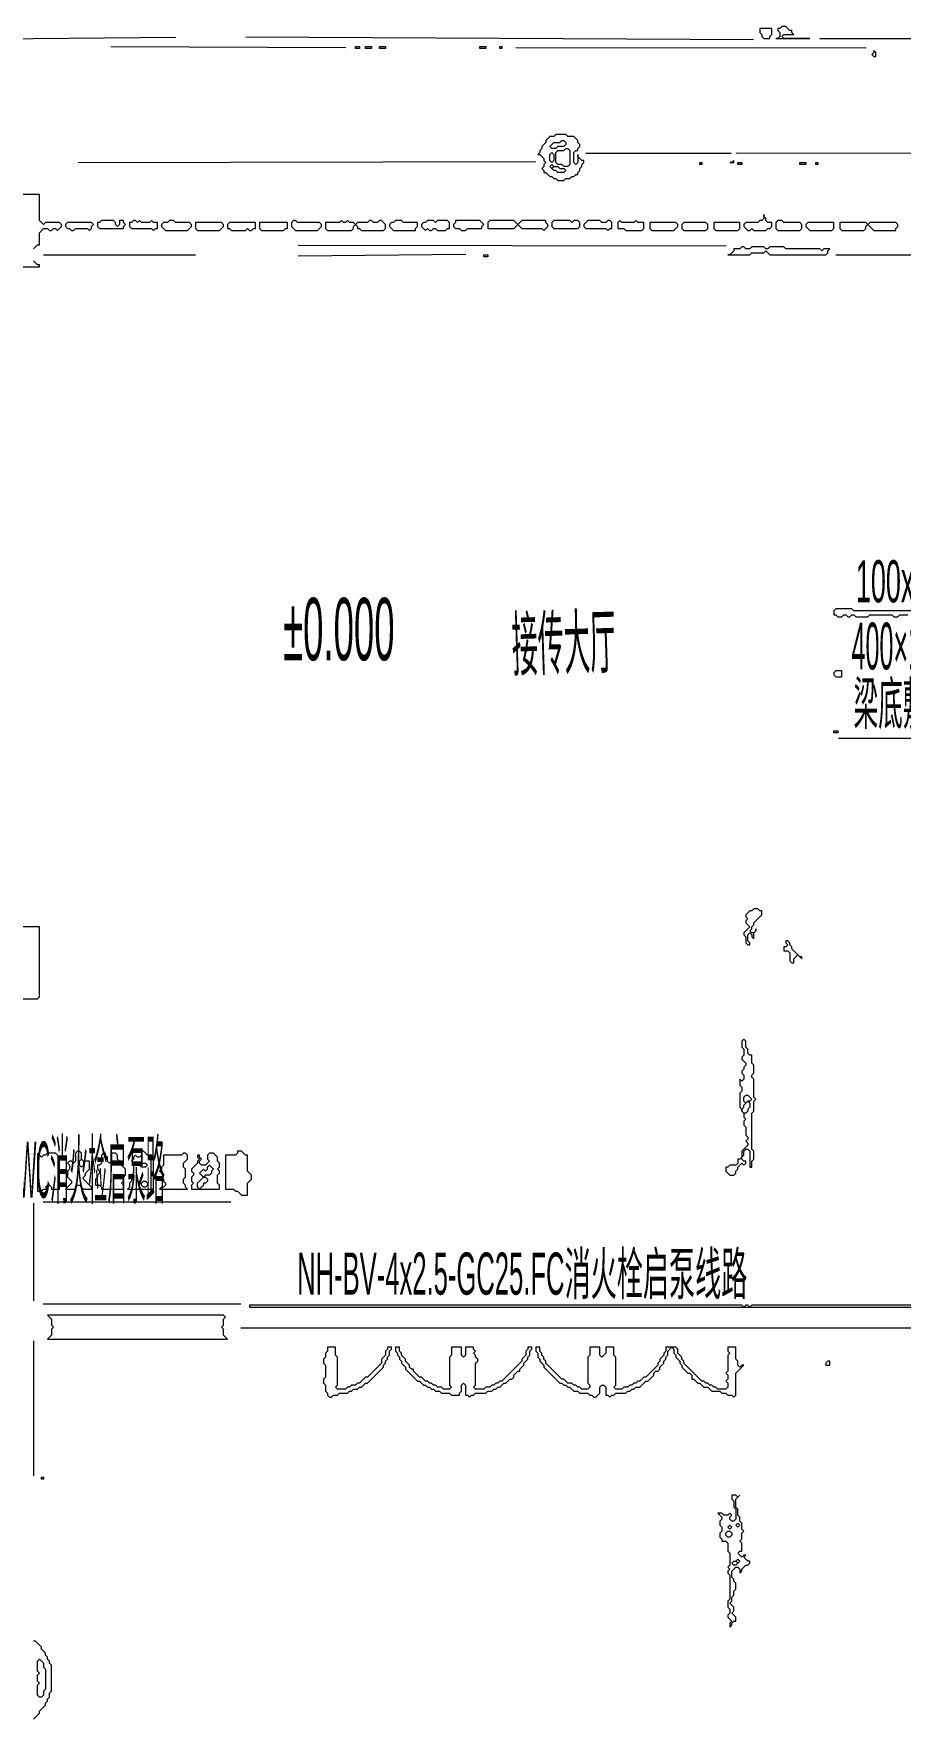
# Model space of a CAD drawing. Extents: x 20 to 3943, y 20 to 2783.
# Drawn here: x 1692 to 2125, y 997 to 1839 of the extents above; entities that cross this region are included whole.
import ezdxf

# ---------------------------------------------------------------- set-up
doc = ezdxf.new("R2010")
doc.units = 0
for name, color, linetype, lineweight in [('OCR_TEXT', 6, 'Continuous', 0), ('TRACE_STRAIGHT', 5, 'Continuous', 0), ('TRACE_TEXT_SYMBOL', 6, 'Continuous', 0)]:
    doc.layers.add(name, color=color, linetype=linetype, lineweight=lineweight)
doc.styles.add('wqy-unicode', font='wqy-unicode.lff')

msp = doc.modelspace()

# ---------------------------------------------------------------- linework, layer by layer
at = {"layer": 'TRACE_STRAIGHT', "color": 5}
for p, q in [((1629.37, 1836.39), (1763.13, 1837.76)), ((1798.12, 1837.81), (2051.88, 1836.53)), ((2085, 1837), (2152, 1837)), ((1730.62, 1832.97), (1848.13, 1832.49)), ((1933.12, 1832.56), (2108.12, 1832.46)), ((1968.12, 1779.7), (2040.63, 1779.67)), ((2043.12, 1779.86), (2156.87, 1779.63)), ((1714.37, 1775.09), (1943.13, 1775.5)), ((1697, 1729), (1773, 1729)), ((1824.36, 1728.37), (1908.14, 1729.28)), ((1824.37, 1733.69), (2038.13, 1733.48)), ((2093, 1729), (2162, 1729)), ((2094.37, 1487.39), (2409.38, 1487.64)), ((1696.88, 1255.64), (1790.62, 1255.67)), ((1692.27, 1206.12), (1692.29, 1254.88)), ((1696.88, 1204.72), (1795.63, 1204.61)), ((1795.63, 1192.67), (2370.63, 1192.68)), ((1692.26, 1118.62), (1692.29, 1186.13))]:
    msp.add_line(p, q, dxfattribs=at)
at = {"layer": 'TRACE_TEXT_SYMBOL', "color": 6}
for points in [[(2055, 1842), (2055, 1840), (2056, 1839), (2056, 1838), (2057, 1837), (2060, 1837), (2060, 1838), (2061, 1839), (2061, 1842)], [(2066, 1843), (2065, 1842), (2064, 1842), (2064, 1841), (2065, 1840), (2065, 1838), (2064, 1837), (2063, 1837), (2080, 1837), (2067, 1837), (2066, 1838), (2067, 1839), (2072, 1839), (2071, 1840), (2071, 1841), (2070, 1841), (2068, 1843)], [(1853, 1833), (1855, 1833), (1855, 1832), (1853, 1832)], [(1858, 1833), (1861, 1833), (1861, 1832), (1858, 1832)], [(1865, 1833), (1868, 1833), (1868, 1832), (1865, 1832)], [(1915, 1833), (1918, 1833), (1918, 1832), (1915, 1832)], [(1925, 1833), (1926, 1833), (1926, 1832), (1925, 1832)], [(2112, 1831), (2112, 1830), (2111, 1829), (2112, 1828), (2113, 1828), (2113, 1830)], [(1953, 1789), (1952, 1788), (1950, 1788), (1948, 1786), (1948, 1785), (1946, 1783), (1946, 1782), (1945, 1781), (1945, 1780), (1944, 1779), (1945, 1779), (1947, 1777), (1947, 1776), (1948, 1775), (1947, 1774), (1947, 1773), (1946, 1772), (1947, 1771), (1947, 1770), (1948, 1770), (1950, 1768), (1951, 1768), (1952, 1767), (1953, 1767), (1954, 1766), (1957, 1766), (1958, 1767), (1960, 1767), (1961, 1768), (1962, 1768), (1963, 1769), (1964, 1769), (1964, 1770), (1965, 1771), (1965, 1772), (1966, 1773), (1966, 1774), (1967, 1775), (1967, 1776), (1966, 1776), (1964, 1778), (1964, 1779), (1964, 1775), (1963, 1774), (1962, 1775), (1962, 1780), (1963, 1781), (1964, 1781), (1964, 1782), (1965, 1783), (1965, 1784), (1964, 1785), (1964, 1786), (1962, 1788), (1959, 1788), (1958, 1789)], [(1955, 1785), (1956, 1786), (1957, 1786), (1958, 1785), (1958, 1784), (1957, 1783), (1954, 1783), (1953, 1782), (1951, 1782), (1950, 1783), (1952, 1785)], [(1950, 1779), (1951, 1780), (1952, 1779), (1952, 1776), (1951, 1775), (1950, 1776)], [(1957, 1781), (1958, 1782), (1959, 1782), (1960, 1781), (1960, 1774), (1959, 1773), (1957, 1773), (1956, 1774), (1954, 1774), (1953, 1775), (1953, 1780), (1954, 1781)], [(1950, 1773), (1951, 1774), (1952, 1773), (1951, 1772)], [(1951, 1772), (1952, 1773), (1954, 1773), (1955, 1772), (1957, 1772), (1958, 1771), (1957, 1770), (1954, 1770), (1953, 1771), (1952, 1771)], [(2025, 1775), (2026, 1775), (2026, 1774), (2025, 1774)], [(2042, 1776), (2041, 1775), (2040, 1775), (2042, 1775)], [(2044, 1775), (2046, 1775), (2046, 1774), (2044, 1774)], [(2075, 1775), (2078, 1775), (2078, 1774), (2075, 1774)], [(2083, 1775), (2084, 1775), (2084, 1774), (2083, 1774)], [(1709, 1745), (1708, 1744), (1708, 1743), (1709, 1742), (1710, 1742), (1711, 1741), (1712, 1741), (1713, 1742), (1719, 1742), (1720, 1741), (1721, 1742), (1721, 1743), (1722, 1744), (1721, 1745)], [(1726, 1746), (1725, 1745), (1724, 1745), (1724, 1743), (1725, 1742), (1737, 1742), (1737, 1743), (1738, 1744), (1737, 1745), (1737, 1746), (1735, 1746), (1735, 1744), (1734, 1743), (1733, 1744), (1733, 1745), (1732, 1746)], [(1742, 1746), (1741, 1745), (1740, 1745), (1740, 1743), (1741, 1742), (1751, 1742), (1752, 1741), (1753, 1742), (1754, 1742), (1754, 1745), (1752, 1745), (1751, 1746), (1750, 1745), (1746, 1745), (1745, 1746), (1744, 1745), (1743, 1746)], [(1760, 1746), (1759, 1745), (1757, 1745), (1756, 1744), (1756, 1743), (1758, 1741), (1769, 1741), (1771, 1743), (1771, 1744), (1770, 1745), (1763, 1745), (1762, 1746)], [(1773, 1745), (1773, 1742), (1774, 1741), (1785, 1741), (1787, 1743), (1787, 1744), (1786, 1745)], [(1790, 1745), (1789, 1744), (1789, 1742), (1790, 1742), (1791, 1741), (1798, 1741), (1799, 1742), (1800, 1741), (1801, 1741), (1802, 1742), (1803, 1742), (1803, 1745)], [(1805, 1745), (1805, 1742), (1806, 1741), (1817, 1741), (1818, 1742), (1819, 1742), (1819, 1745)], [(1822, 1746), (1821, 1745), (1821, 1743), (1823, 1741), (1834, 1741), (1836, 1743), (1836, 1744), (1835, 1745), (1824, 1745), (1823, 1746)], [(1846, 1746), (1845, 1745), (1838, 1745), (1838, 1742), (1839, 1741), (1851, 1741), (1852, 1742), (1852, 1743), (1853, 1744), (1854, 1743), (1854, 1742), (1855, 1742), (1856, 1741), (1867, 1741), (1868, 1742), (1868, 1744), (1866, 1746), (1865, 1746), (1864, 1745), (1862, 1745), (1861, 1746), (1860, 1746), (1859, 1745), (1854, 1745), (1853, 1744), (1852, 1745), (1850, 1745), (1849, 1746), (1848, 1745), (1847, 1745)], [(1873, 1746), (1872, 1745), (1871, 1745), (1870, 1744), (1870, 1743), (1872, 1741), (1883, 1741), (1883, 1742), (1884, 1743), (1884, 1745), (1877, 1745), (1876, 1746)], [(1889, 1746), (1888, 1745), (1887, 1745), (1886, 1744), (1886, 1743), (1888, 1741), (1889, 1742), (1890, 1741), (1891, 1741), (1892, 1742), (1893, 1742), (1894, 1741), (1898, 1741), (1899, 1742), (1900, 1742), (1900, 1745), (1899, 1746), (1894, 1746), (1893, 1745), (1892, 1746)], [(1903, 1746), (1903, 1745), (1902, 1744), (1902, 1743), (1903, 1742), (1905, 1742), (1906, 1741), (1908, 1741), (1909, 1742), (1916, 1742), (1916, 1743), (1917, 1744), (1915, 1746)], [(1920, 1746), (1919, 1745), (1919, 1742), (1932, 1742), (1934, 1744), (1936, 1742), (1946, 1742), (1947, 1741), (1949, 1743), (1949, 1744), (1948, 1745), (1948, 1746), (1936, 1746), (1934, 1744), (1932, 1746)], [(1952, 1746), (1951, 1745), (1951, 1743), (1952, 1742), (1964, 1742), (1965, 1743), (1965, 1745), (1964, 1746), (1962, 1746), (1961, 1745), (1960, 1746)], [(1969, 1746), (1967, 1744), (1967, 1743), (1968, 1742), (1978, 1742), (1979, 1741), (1980, 1742), (1981, 1742), (1981, 1745), (1980, 1746), (1979, 1746), (1978, 1745), (1976, 1745), (1975, 1746)], [(1985, 1746), (1984, 1745), (1984, 1742), (1987, 1742), (1988, 1741), (1996, 1741), (1997, 1742), (1997, 1745), (1994, 1745), (1993, 1746), (1992, 1745), (1986, 1745)], [(2000, 1745), (2000, 1742), (2001, 1741), (2012, 1741), (2014, 1743), (2014, 1744), (2013, 1745)], [(2017, 1745), (2016, 1744), (2016, 1742), (2017, 1741), (2028, 1741), (2029, 1742), (2029, 1744), (2028, 1745)], [(2032, 1745), (2032, 1742), (2033, 1741), (2044, 1741), (2045, 1742), (2045, 1745)], [(2057, 1749), (2057, 1747), (2056, 1746), (2055, 1746), (2054, 1745), (2048, 1745), (2047, 1744), (2047, 1743), (2049, 1741), (2050, 1741), (2051, 1742), (2052, 1741), (2058, 1741), (2059, 1742), (2060, 1742), (2061, 1743), (2061, 1745), (2059, 1745), (2058, 1746), (2058, 1747), (2057, 1748)], [(2064, 1746), (2063, 1745), (2063, 1742), (2064, 1741), (2075, 1741), (2076, 1742), (2076, 1744), (2075, 1745), (2067, 1745), (2066, 1746)], [(2079, 1745), (2078, 1744), (2078, 1743), (2080, 1741), (2091, 1741), (2092, 1742), (2092, 1745)], [(2095, 1745), (2095, 1742), (2096, 1741), (2107, 1741), (2108, 1742), (2108, 1743), (2109, 1744), (2112, 1741), (2123, 1741), (2123, 1742), (2124, 1743), (2124, 1744), (2123, 1745), (2110, 1745), (2109, 1744), (2108, 1745)], [(1917, 1729), (1919, 1729), (1919, 1728), (1917, 1728)], [(2046, 1733), (2045, 1732), (2042, 1732), (2042, 1731), (2040, 1729), (2039, 1729), (2050, 1729), (2051, 1730), (2057, 1730), (2058, 1731), (2060, 1729), (2088, 1729), (2089, 1730), (2089, 1731), (2090, 1732), (2087, 1732), (2086, 1731), (2085, 1732), (2068, 1732), (2067, 1733), (2060, 1733), (2059, 1732), (2058, 1732), (2057, 1733), (2051, 1733), (2050, 1732), (2048, 1732), (2047, 1733)], [(2093, 1521), (2092, 1520), (2092, 1519), (2093, 1518), (2096, 1518), (2096, 1521)], [(2092, 1491), (2094, 1491), (2094, 1490), (2092, 1490)], [(2052, 1402), (2051, 1401), (2050, 1401), (2048, 1399), (2048, 1398), (2049, 1397), (2048, 1396), (2048, 1395), (2050, 1393), (2047, 1390), (2047, 1389), (2048, 1388), (2048, 1385), (2049, 1384), (2050, 1384), (2050, 1385), (2049, 1386), (2049, 1389), (2050, 1390), (2051, 1389), (2051, 1388), (2052, 1387), (2052, 1390), (2053, 1391), (2053, 1392), (2053, 1391), (2052, 1390), (2051, 1390), (2050, 1391), (2051, 1392), (2051, 1393), (2052, 1394), (2052, 1395), (2056, 1399), (2056, 1401), (2055, 1401), (2054, 1402)], [(1660, 1393), (1660, 1384), (1659, 1383), (1659, 1380), (1660, 1379), (1660, 1371), (1659, 1370), (1660, 1369), (1660, 1358), (1661, 1357), (1694, 1357), (1695, 1358), (1695, 1393)], [(2068, 1386), (2068, 1385), (2069, 1384), (2068, 1383), (2067, 1383), (2067, 1381), (2069, 1381), (2070, 1380), (2070, 1376), (2071, 1375), (2072, 1375), (2072, 1377), (2074, 1379), (2076, 1377), (2076, 1378), (2075, 1378), (2071, 1382), (2071, 1383), (2070, 1384), (2070, 1385), (2069, 1386)], [(2049, 1306), (2050, 1305), (2050, 1303), (2049, 1302), (2049, 1301), (2048, 1300), (2047, 1300), (2046, 1301), (2046, 1302), (2047, 1303), (2047, 1304)], [(2047, 1308), (2048, 1309), (2049, 1309), (2051, 1307), (2050, 1306), (2049, 1306), (2048, 1305), (2047, 1306)], [(1714, 1281), (1713, 1280), (1713, 1276), (1712, 1275), (1711, 1276), (1710, 1276), (1709, 1275), (1710, 1274), (1710, 1272), (1709, 1271), (1709, 1268), (1711, 1266), (1711, 1265), (1708, 1262), (1713, 1262), (1713, 1263), (1714, 1264), (1715, 1264), (1717, 1262), (1721, 1262), (1721, 1263), (1717, 1267), (1717, 1268), (1718, 1269), (1718, 1270), (1720, 1272), (1720, 1276), (1717, 1276), (1716, 1277), (1716, 1280), (1715, 1281)], [(1746, 1281), (1746, 1279), (1745, 1278), (1744, 1278), (1743, 1279), (1742, 1278), (1742, 1277), (1741, 1276), (1742, 1275), (1742, 1270), (1741, 1269), (1741, 1266), (1740, 1265), (1740, 1263), (1739, 1262), (1752, 1262), (1752, 1278), (1751, 1279), (1749, 1279), (1747, 1281)], [(1794, 1281), (1794, 1280), (1793, 1279), (1788, 1279), (1788, 1262), (1792, 1262), (1793, 1261), (1794, 1261), (1796, 1259), (1799, 1259), (1799, 1265), (1801, 1267), (1801, 1269), (1799, 1271), (1799, 1279), (1798, 1279), (1796, 1281)], [(1694, 1280), (1694, 1261), (1696, 1261), (1697, 1262), (1699, 1262), (1698, 1263), (1699, 1264), (1700, 1264), (1701, 1263), (1701, 1262), (1705, 1262), (1705, 1278), (1703, 1280), (1699, 1280), (1698, 1279), (1697, 1279), (1696, 1278)], [(1715, 1276), (1716, 1277), (1717, 1276), (1717, 1274), (1716, 1273), (1715, 1274)], [(1727, 1280), (1726, 1279), (1726, 1275), (1725, 1274), (1724, 1274), (1724, 1272), (1725, 1271), (1725, 1270), (1724, 1269), (1724, 1268), (1723, 1267), (1723, 1264), (1725, 1264), (1726, 1263), (1726, 1262), (1737, 1262), (1737, 1264), (1736, 1265), (1737, 1266), (1737, 1268), (1738, 1269), (1738, 1272), (1735, 1275), (1735, 1276), (1734, 1277), (1734, 1279), (1733, 1280), (1731, 1280), (1731, 1276), (1730, 1275), (1729, 1276), (1729, 1278), (1728, 1279), (1728, 1280)], [(1745, 1274), (1746, 1275), (1748, 1275), (1749, 1274), (1748, 1273), (1746, 1273)], [(1767, 1280), (1766, 1279), (1757, 1279), (1757, 1274), (1756, 1273), (1756, 1272), (1755, 1271), (1757, 1269), (1756, 1268), (1757, 1267), (1757, 1266), (1758, 1265), (1758, 1264), (1757, 1263), (1756, 1263), (1755, 1262), (1769, 1262), (1768, 1263), (1768, 1264), (1767, 1265), (1767, 1267), (1768, 1268), (1768, 1272), (1767, 1273), (1767, 1275), (1769, 1277), (1769, 1279), (1768, 1280)], [(1780, 1280), (1779, 1279), (1779, 1277), (1780, 1276), (1778, 1274), (1776, 1274), (1775, 1275), (1775, 1276), (1776, 1277), (1775, 1278), (1775, 1279), (1774, 1279), (1774, 1278), (1775, 1277), (1774, 1276), (1774, 1275), (1771, 1272), (1771, 1271), (1772, 1270), (1772, 1269), (1771, 1268), (1771, 1266), (1772, 1265), (1771, 1264), (1771, 1262), (1785, 1262), (1785, 1264), (1784, 1265), (1784, 1269), (1785, 1270), (1785, 1271), (1784, 1272), (1785, 1273), (1785, 1275), (1784, 1276), (1784, 1278), (1782, 1280)], [(1779, 1273), (1780, 1274), (1782, 1272), (1781, 1271), (1781, 1270), (1780, 1269), (1778, 1269), (1777, 1268), (1775, 1270), (1777, 1272), (1778, 1271), (1779, 1272)], [(1746, 1265), (1747, 1266), (1748, 1266), (1749, 1265), (1749, 1264), (1748, 1263), (1747, 1263), (1746, 1264)], [(1777, 1268), (1778, 1268), (1779, 1267), (1779, 1266), (1778, 1265), (1777, 1265), (1777, 1264), (1775, 1262), (1774, 1263), (1774, 1265)], [(1699, 1199), (1701, 1197), (1701, 1194), (1702, 1193), (1701, 1192), (1701, 1189), (1699, 1187), (1789, 1187), (1787, 1189), (1787, 1192), (1786, 1193), (1787, 1194), (1787, 1197), (1788, 1198), (1787, 1199)], [(1800, 1204), (1800, 1203), (2166, 1203), (2166, 1204), (2051, 1204), (2050, 1203), (2049, 1204), (2048, 1204), (2047, 1203), (2046, 1204)], [(1839, 1183), (1839, 1181), (1838, 1180), (1838, 1178), (1837, 1177), (1837, 1175), (1838, 1174), (1838, 1168), (1837, 1167), (1837, 1165), (1838, 1164), (1838, 1161), (1839, 1160), (1839, 1159), (1840, 1158), (1841, 1158), (1842, 1159), (1844, 1159), (1845, 1160), (1849, 1160), (1850, 1161), (1851, 1161), (1852, 1162), (1854, 1162), (1855, 1163), (1856, 1163), (1858, 1165), (1859, 1165), (1867, 1173), (1867, 1174), (1868, 1175), (1868, 1176), (1869, 1177), (1869, 1178), (1870, 1179), (1870, 1181), (1871, 1182), (1871, 1183), (1869, 1183), (1869, 1182), (1868, 1181), (1868, 1179), (1866, 1177), (1866, 1175), (1859, 1168), (1858, 1168), (1855, 1165), (1854, 1165), (1853, 1164), (1851, 1164), (1850, 1163), (1849, 1163), (1848, 1162), (1844, 1162), (1843, 1163), (1844, 1164), (1844, 1178), (1843, 1179), (1843, 1183)], [(2089, 1176), (2088, 1175), (2088, 1174), (2090, 1174), (2090, 1176)], [(1696, 1118), (1697, 1118), (1697, 1117), (1696, 1117)], [(2038, 1090), (2039, 1091), (2040, 1091), (2041, 1090), (2041, 1089), (2040, 1088), (2039, 1088), (2038, 1089)], [(2039, 1093), (2040, 1094), (2041, 1093), (2040, 1092)], [(2043, 1094), (2044, 1095), (2045, 1094), (2044, 1093)], [(2041, 1075), (2042, 1076), (2043, 1076), (2044, 1075), (2043, 1074), (2042, 1074)], [(2043, 1076), (2044, 1077), (2045, 1076), (2044, 1075)], [(1694, 1026), (1695, 1027), (1697, 1025), (1697, 1023), (1698, 1022), (1698, 1012), (1697, 1011), (1697, 1009), (1696, 1008), (1695, 1008), (1694, 1009), (1694, 1014), (1695, 1015), (1694, 1016), (1694, 1019), (1695, 1020), (1694, 1021)]]:
    msp.add_lwpolyline(points, close=True, dxfattribs=at)
for points in [[(1692, 1732), (1694, 1734), (1695, 1734), (1695, 1740), (1697, 1742), (1699, 1742), (1700, 1741), (1701, 1741), (1702, 1742), (1703, 1742), (1704, 1741), (1706, 1743), (1706, 1744), (1705, 1745), (1698, 1745), (1697, 1744), (1695, 1746), (1695, 1759), (1660, 1759)], [(1661, 1723), (1695, 1723), (1695, 1724), (1694, 1724), (1692, 1726)], [(2093, 1552), (2092, 1551), (2092, 1549), (2093, 1549), (2094, 1548), (2096, 1548), (2097, 1549), (2098, 1549), (2099, 1548), (2100, 1548), (2101, 1549), (2102, 1549), (2103, 1548), (2109, 1548), (2110, 1549), (2121, 1549), (2122, 1548), (2124, 1548), (2125, 1549), (2129, 1549)], [(2139, 1551), (2102, 1551), (2101, 1552), (2093, 1552)], [(2047, 1337), (2046, 1336), (2046, 1333), (2047, 1332), (2047, 1329), (2046, 1328), (2046, 1327), (2048, 1325), (2048, 1324), (2047, 1323), (2047, 1322), (2046, 1321), (2046, 1320), (2047, 1319), (2047, 1317), (2046, 1316), (2045, 1317), (2045, 1314), (2046, 1313), (2046, 1311), (2045, 1310), (2045, 1303), (2046, 1302), (2046, 1301), (2047, 1300), (2047, 1298), (2048, 1297), (2047, 1296), (2047, 1294), (2048, 1293), (2048, 1289), (2049, 1288), (2049, 1287), (2048, 1286), (2049, 1285), (2049, 1284), (2046, 1281), (2046, 1278), (2045, 1277), (2044, 1277), (2044, 1275), (2043, 1274), (2040, 1274), (2039, 1273), (2038, 1273), (2038, 1271), (2040, 1269), (2042, 1269), (2043, 1270), (2043, 1271), (2044, 1272), (2044, 1273), (2046, 1275), (2047, 1274), (2048, 1275), (2048, 1276), (2047, 1276), (2046, 1277), (2046, 1278), (2047, 1279), (2047, 1281), (2048, 1282), (2049, 1282), (2050, 1281)], [(2050, 1281), (2050, 1273), (2051, 1273), (2051, 1276), (2052, 1277), (2052, 1281), (2051, 1282), (2051, 1300), (2052, 1301), (2052, 1306), (2053, 1307), (2052, 1308), (2052, 1317), (2051, 1318), (2051, 1319), (2052, 1320), (2052, 1324), (2051, 1325), (2051, 1329), (2050, 1329), (2049, 1330), (2049, 1332), (2048, 1333), (2048, 1336), (2047, 1337)], [(1873, 1183), (1873, 1181), (1874, 1180), (1874, 1179), (1875, 1178), (1875, 1177), (1876, 1176), (1876, 1175), (1878, 1173), (1878, 1172), (1884, 1166), (1885, 1166), (1887, 1164), (1888, 1164), (1889, 1163), (1890, 1163), (1891, 1162), (1892, 1162), (1893, 1161), (1895, 1161), (1896, 1160), (1900, 1160), (1901, 1159), (1905, 1159), (1905, 1160), (1906, 1161), (1906, 1164), (1907, 1165), (1908, 1164), (1908, 1159), (1909, 1159), (1910, 1158), (1911, 1159), (1912, 1159), (1913, 1160), (1918, 1160), (1919, 1161), (1921, 1161), (1922, 1162), (1923, 1162), (1924, 1163), (1925, 1163), (1927, 1165), (1928, 1165), (1930, 1167), (1931, 1167), (1932, 1168), (1932, 1169), (1934, 1171), (1935, 1171), (1935, 1172), (1937, 1174), (1937, 1175), (1939, 1177), (1939, 1178), (1940, 1179), (1940, 1181), (1941, 1182), (1941, 1183), (1939, 1183), (1939, 1182), (1938, 1181), (1938, 1179), (1936, 1177)], [(1936, 1177), (1936, 1176), (1926, 1166), (1925, 1166), (1924, 1165), (1923, 1165), (1922, 1164), (1921, 1164), (1920, 1163), (1918, 1163), (1917, 1162), (1913, 1162), (1912, 1163), (1913, 1164), (1913, 1175), (1914, 1176), (1914, 1177), (1913, 1178), (1913, 1179), (1912, 1180), (1913, 1181), (1912, 1182), (1912, 1183), (1908, 1183), (1908, 1179), (1907, 1178), (1906, 1179), (1906, 1183), (1901, 1183), (1901, 1179), (1900, 1178), (1900, 1164), (1901, 1163), (1900, 1162), (1897, 1162), (1896, 1163), (1894, 1163), (1893, 1164), (1892, 1164), (1891, 1165), (1890, 1165), (1889, 1166), (1888, 1166), (1886, 1168), (1885, 1168), (1882, 1171), (1882, 1172), (1881, 1172), (1880, 1173), (1880, 1174), (1878, 1176), (1878, 1177), (1876, 1179), (1876, 1180), (1875, 1181), (1875, 1183), (1873, 1183)], [(1943, 1183), (1943, 1181), (1944, 1180), (1944, 1178), (1945, 1177), (1945, 1176), (1947, 1174), (1947, 1173), (1955, 1165), (1956, 1165), (1957, 1164), (1958, 1164), (1959, 1163), (1960, 1163), (1962, 1161), (1964, 1161), (1965, 1160), (1969, 1160), (1970, 1159), (1971, 1159), (1972, 1158), (1973, 1158), (1975, 1160), (1975, 1163), (1976, 1164), (1977, 1164), (1978, 1163), (1978, 1159), (1979, 1159), (1980, 1158), (1981, 1159), (1982, 1159), (1983, 1160), (1988, 1160), (1989, 1161), (1990, 1161), (1991, 1162), (1992, 1162), (1993, 1163), (1995, 1163), (1998, 1166), (1999, 1166), (2002, 1169), (2002, 1170), (2003, 1171), (2004, 1171), (2005, 1172), (2005, 1173), (2007, 1175), (2007, 1176), (2008, 1177), (2008, 1178), (2009, 1179), (2009, 1181), (2011, 1183), (2012, 1182), (2012, 1180), (2013, 1179), (2013, 1178), (2015, 1176), (2015, 1175), (2016, 1174), (2016, 1173), (2019, 1170)], [(1995, 1166), (1994, 1166), (1993, 1165), (1992, 1165), (1991, 1164), (1990, 1164), (1989, 1163), (1987, 1163), (1986, 1162), (1983, 1162), (1982, 1163), (1983, 1164), (1983, 1178), (1982, 1179), (1982, 1183), (1978, 1183), (1978, 1180), (1976, 1178), (1975, 1179), (1975, 1183), (1970, 1183), (1970, 1179), (1969, 1178), (1969, 1165), (1970, 1164), (1970, 1163), (1969, 1162), (1966, 1162), (1965, 1163), (1964, 1163), (1963, 1164), (1962, 1164), (1961, 1165), (1959, 1165), (1957, 1167), (1956, 1167), (1948, 1175), (1948, 1176), (1947, 1177), (1947, 1178), (1946, 1179), (1946, 1180), (1945, 1181), (1945, 1183), (1943, 1183)], [(2019, 1170), (2020, 1170), (2021, 1169), (2021, 1167), (2022, 1167), (2024, 1165), (2025, 1165), (2027, 1163), (2029, 1163), (2031, 1161), (2035, 1161), (2036, 1160), (2038, 1160), (2039, 1159), (2041, 1159), (2042, 1158), (2043, 1159), (2043, 1170), (2047, 1174), (2046, 1174), (2045, 1173), (2044, 1174), (2044, 1176), (2043, 1177), (2043, 1183), (2039, 1183), (2039, 1181), (2040, 1180), (2039, 1179), (2039, 1171), (2038, 1170), (2039, 1169), (2039, 1167), (2038, 1166), (2039, 1165), (2039, 1163), (2038, 1162), (2034, 1162), (2033, 1163), (2032, 1163), (2031, 1164), (2030, 1164), (2029, 1165), (2028, 1165), (2027, 1166), (2026, 1166), (2017, 1175), (2017, 1176), (2016, 1177), (2016, 1178), (2014, 1180), (2014, 1182), (2013, 1183), (2008, 1183), (2008, 1181), (2007, 1180), (2007, 1179), (2005, 1177), (2005, 1176), (2004, 1175), (2004, 1174), (1998, 1168), (1997, 1168), (1995, 1166)], [(2041, 1109), (2041, 1107), (2042, 1106), (2042, 1103), (2043, 1102), (2043, 1097), (2042, 1096), (2041, 1096), (2040, 1097), (2040, 1098), (2041, 1099), (2040, 1100), (2039, 1099), (2037, 1099), (2036, 1100), (2034, 1100), (2036, 1098), (2036, 1097), (2035, 1096), (2035, 1094), (2036, 1093), (2036, 1091), (2035, 1090), (2035, 1088), (2036, 1087), (2036, 1086), (2038, 1086), (2039, 1085), (2039, 1081), (2040, 1080), (2040, 1074), (2039, 1073), (2040, 1072), (2039, 1071), (2039, 1070), (2040, 1069), (2040, 1057), (2039, 1056), (2039, 1053), (2040, 1052), (2040, 1050), (2039, 1049), (2039, 1048), (2041, 1046), (2040, 1045), (2040, 1043), (2041, 1044), (2041, 1045), (2042, 1046), (2043, 1046), (2043, 1048), (2041, 1050), (2042, 1051), (2042, 1053), (2040, 1055), (2041, 1056), (2041, 1058), (2042, 1059), (2042, 1061), (2043, 1062), (2043, 1065), (2042, 1066), (2042, 1067), (2041, 1068)], [(2041, 1068), (2041, 1071), (2043, 1073), (2044, 1073), (2045, 1072), (2045, 1070), (2046, 1071), (2046, 1072), (2048, 1074), (2049, 1074), (2050, 1075), (2050, 1076), (2049, 1076), (2047, 1078), (2048, 1079), (2047, 1079), (2046, 1078), (2044, 1080), (2045, 1081), (2046, 1081), (2046, 1085), (2045, 1086), (2046, 1087), (2046, 1090), (2047, 1091), (2046, 1092), (2046, 1095), (2045, 1096), (2045, 1098), (2044, 1099), (2044, 1102), (2043, 1103), (2043, 1107), (2045, 1109), (2044, 1108), (2043, 1109), (2041, 1109)], [(1692, 997), (1695, 1000), (1695, 1001), (1698, 1004), (1698, 1005), (1699, 1006), (1699, 1007), (1700, 1008), (1700, 1010), (1701, 1011), (1701, 1024), (1700, 1025), (1700, 1026), (1699, 1027), (1699, 1028), (1698, 1029), (1698, 1030), (1696, 1032), (1696, 1033), (1693, 1036), (1692, 1036)]]:
    msp.add_lwpolyline(points, dxfattribs=at)

# ---------------------------------------------------------------- texts
at = {"layer": 'OCR_TEXT', "color": 6, "style": 'wqy-unicode'}
for s, height, width, p in [('100x100防火线槽，风机水泵等应急控制线', 21.06, 0.478851, (2103, 1555.23)), ('±0.000', 31.2, 0.437695, (1816.75, 1526.27)), ('400×100防火线槽，内部按1:2用金属隔板分', 23.4, 0.400846, (2100.83, 1521.7)), ('梁底敷设，分别效设广播及消防报警聘电线踏', 21.06, 0.429214, (2101.82, 1494.23)), ('NH-BV-4x2.5-G20.WC消火检启泵路', 28.08, 0.25, (1605.88, 1257.64)), ('NH-BV-4x2.5-GC25.FC消火栓启泵线路', 21.06, 0.454209, (1823.78, 1209.23))]:
    msp.add_text(s, height=height, dxfattribs=dict(at, width=width)).set_placement(p)
at = {"layer": 'OCR_TEXT', "color": 6, "style": 'wqy-unicode', "width": 0.364811}
msp.add_text('接传大厅', height=26.142, rotation=1.84761, dxfattribs=at).set_placement((1931.46, 1521.27))

doc.saveas('drawing.dxf')
